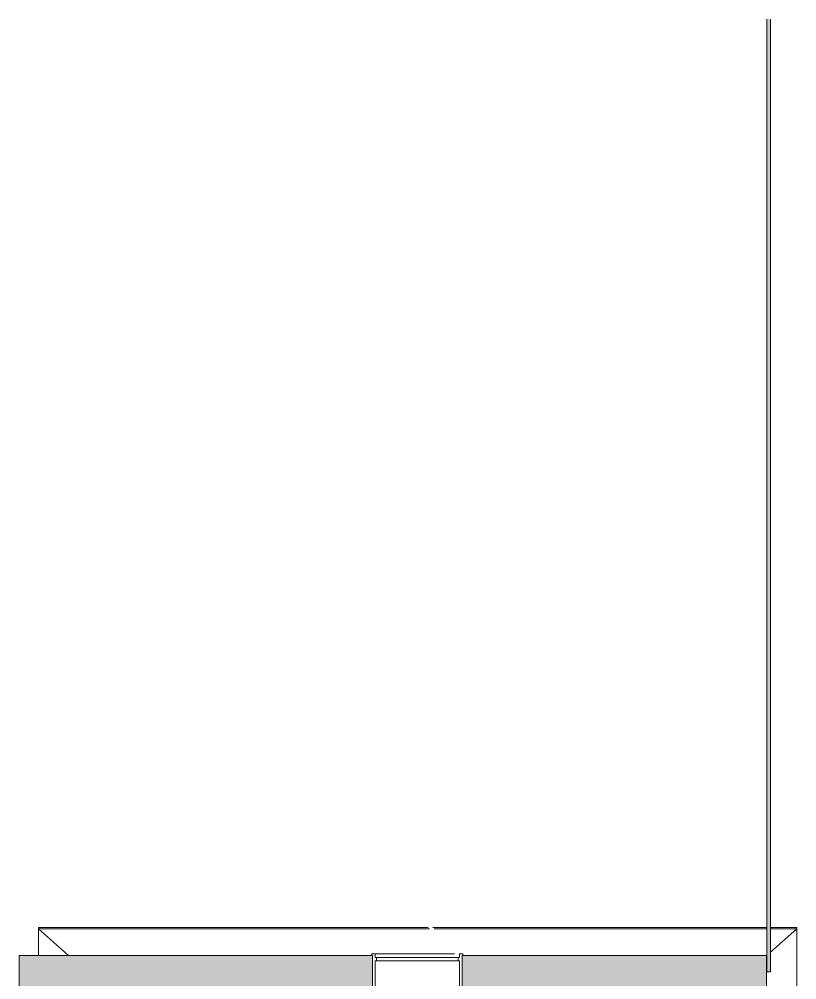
# Model space of a CAD drawing. Header units: inches. Extents: x 741 to 4565, y -315 to 887.
# Drawn here: x 4230.5 to 4565.3, y 474 to 887.4 of the extents above; entities that cross this region are included whole.
import ezdxf

# ---------------------------------------------------------------- set-up
doc = ezdxf.new("R2010")
doc.units = ezdxf.units.IN
doc.header["$MEASUREMENT"] = 0
for name, color, linetype, lineweight in [('A-DETL-MBND', 5, 'Continuous', 13), ('A-DOOR', 31, 'Continuous', 13), ('A-WALL', 113, 'Continuous', 13), ('A-WALL-PATT', 111, 'Continuous', 13)]:
    doc.layers.add(name, color=color, linetype=linetype, lineweight=lineweight)

# ---------------------------------------------------------------- blocks, each defined once
blk = doc.blocks.new('Door - Single - Solid Door 36_ x 84_-7220765-FIRST FLOOR RCP DEMO')
at = {"layer": 'A-DOOR', "lineweight": 9}
for p, q in [((-15.63, 6.85), (-15.63, 7.6)), ((-15.63, 7.6), (-14.13, 7.6)), ((-15.26, 6.85), (-15.63, 6.85)), ((-15.26, -7.03), (-15.26, 6.85)), ((-14.13, 7.6), (-14.13, -4.78)), ((22.12, 7.6), (-14.13, 7.6)), ((22.12, -4.78), (22.12, 7.6)), ((23.62, 7.6), (22.12, 7.6)), ((23.62, 6.85), (23.24, 6.85)), ((23.24, 6.85), (23.24, -7.03)), ((23.62, 6.85), (23.62, 7.6)), ((-15.63, -7.78), (-15.63, -7.03)), ((-15.63, -7.03), (-15.26, -7.03)), ((-14.13, -7.78), (-15.63, -7.78)), ((-14.13, -4.78), (-13.63, -4.78)), ((-13.63, -6.28), (-14.13, -6.28)), ((-14.13, -6.28), (-14.13, -7.78)), ((-14.13, -7.78), (-14.01, -7.78)), ((-13.63, -4.78), (-13.63, -6.28)), ((21.62, -4.78), (-13.63, -4.78)), ((-13.63, -6.28), (21.62, -6.28)), ((-12.06, -7.78), (22.12, -7.78)), ((21.62, -6.28), (21.62, -4.78)), ((21.62, -4.78), (22.12, -4.78)), ((22.12, -6.28), (21.62, -6.28)), ((22.12, -7.78), (22.12, -6.28)), ((23.62, -7.78), (22.12, -7.78)), ((23.24, -7.03), (23.62, -7.03)), ((23.62, -7.78), (23.62, -7.03))]:
    blk.add_line(p, q, dxfattribs=at)

msp = doc.modelspace()

# ---------------------------------------------------------------- hatches: boundary and pattern name
at = {"layer": 'A-WALL-PATT', "lineweight": 9}
msp.add_hatch(color=7, dxfattribs=at).paths.add_polyline_path([(4553.94, 477.52), (4553.94, 887.43), (4552.44, 887.43), (4552.44, 477.52)], flags=0)
h = msp.add_hatch(color=7, dxfattribs=at)
h.paths.add_polyline_path([(4538.34, 470.58), (4538.34, 484.45), (4421.13, 484.45), (4421.13, 470.58), (4469.48, 470.58)], flags=0)
h.paths.add_polyline_path([(4382.63, 470.58), (4382.63, 484.45), (4230.49, 484.45), (4230.49, 470.58), (4382.26, 470.58)], flags=0)
h = msp.add_hatch(color=7, dxfattribs=at)
h.paths.add_polyline_path([(4552.21, -143.29), (4552.21, 127), (4538.34, 127), (4538.34, -143.29)], flags=0)
h.paths.add_polyline_path([(4551.46, 165.5), (4552.21, 165.5), (4552.21, 484.45), (4538.34, 484.45), (4538.34, 165.5), (4549.96, 165.5)], flags=0)

# ---------------------------------------------------------------- linework, layer by layer
at = {"layer": 'A-DETL-MBND', "lineweight": 9}
for p, q in [((4238.79, 484.45), (4238.79, 496.52)), ((4406.62, 496.52), (4238.79, 496.52)), ((4552.44, 496.52), (4408.57, 496.52)), ((4565.28, 496.52), (4553.94, 496.52)), ((4565.28, 496.52), (4565.28, 151.94)), ((4238.79, 496), (4407.14, 496)), ((4251.72, 484.45), (4238.79, 496)), ((4409.09, 496), (4552.44, 496)), ((4553.94, 496), (4565.28, 496)), ((4565.28, 496), (4553.94, 485.88)), ((4552.44, 484.54), (4552.21, 484.34))]:
    msp.add_line(p, q, dxfattribs=at)
at = {"layer": 'A-WALL', "color": 8, "lineweight": 20}
for p, q in [((4552.44, 477.52), (4552.44, 887.43)), ((4553.94, 887.43), (4553.94, 477.52)), ((4230.49, 484.45), (4382.26, 484.45)), ((4230.49, 439.13), (4230.49, 484.45)), ((4421.51, 484.45), (4552.21, 484.45)), ((4552.21, 484.45), (4552.21, 165.88)), ((4553.94, 477.52), (4552.44, 477.52))]:
    msp.add_line(p, q, dxfattribs=at)

# ---------------------------------------------------------------- block references
at = {"layer": 'A-DOOR', "rotation": 180}
msp.add_blockref('Door - Single - Solid Door 36_ x 84_-7220765-FIRST FLOOR RCP DEMO', (4405.88, 477.43), dxfattribs=at)

doc.saveas('drawing.dxf')
